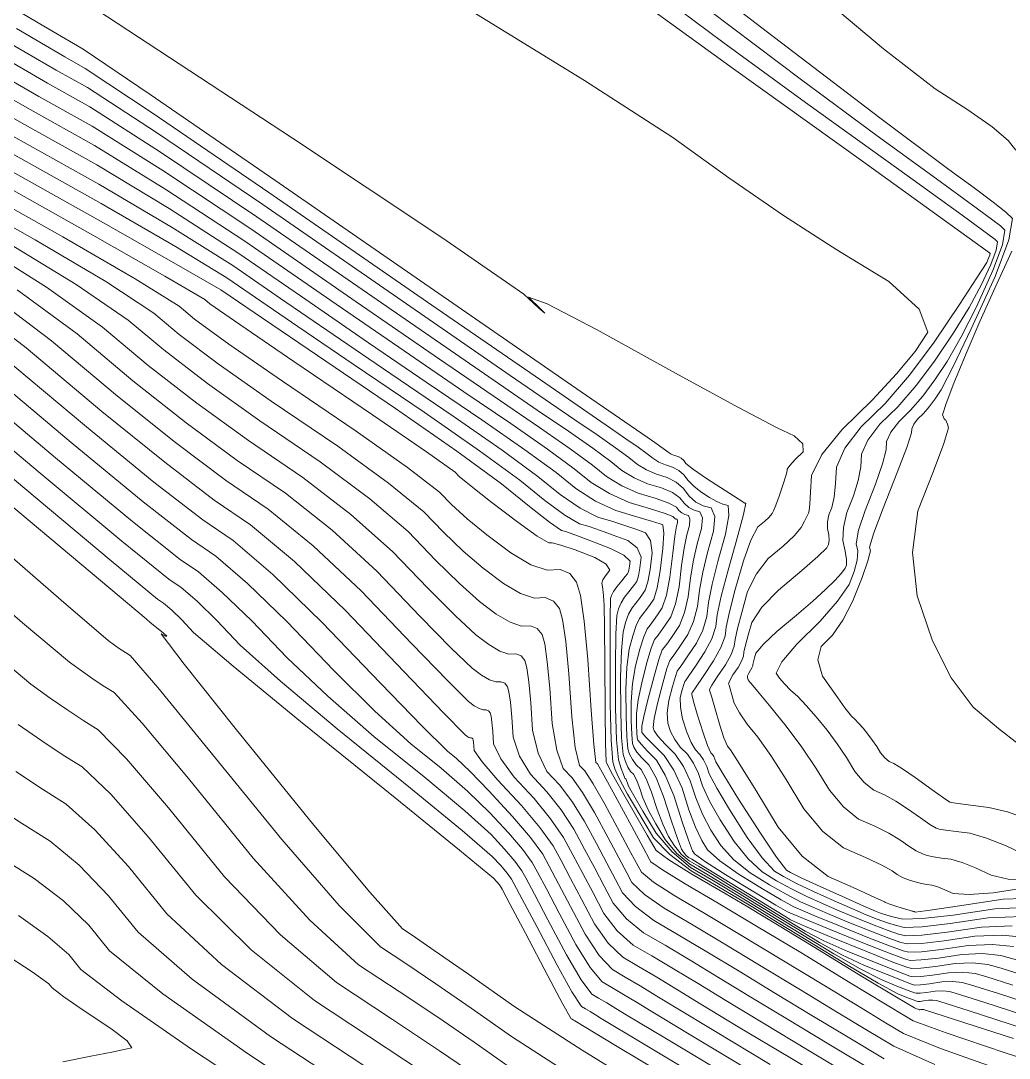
# Model space of a CAD drawing. Header units: inches. Extents: x 1337389 to 1347141, y 407035 to 414577.
# Drawn here: x 1340802.1 to 1341011.8, y 408058.7 to 408278.6 of the extents above; entities that cross this region are included whole.
import ezdxf

# ---------------------------------------------------------------- set-up
doc = ezdxf.new("R2010")
doc.units = ezdxf.units.IN
doc.header["$MEASUREMENT"] = 0
doc.layers.add('Topo', color=7, linetype='Continuous', lineweight=15, true_color=0x459900)

msp = doc.modelspace()

# ---------------------------------------------------------------- linework, layer by layer
at = {"layer": 'Topo'}
for points, elevation in [([(1341015.498, 408109.382), (1341011.4199, 408110.87), (1341007.4549, 408111.8461), (1341003.602, 408112.3081), (1341000.9431, 408112.645), (1340999.479, 408112.8539), (1340999.21, 408112.9379), (1340997.8509, 408113.847), (1340995.403, 408115.5821), (1340991.865, 408118.1431), (1340989.1709, 408119.9992), (1340987.3201, 408121.1512), (1340986.312, 408121.5982), (1340985.3709, 408122.3421), (1340984.4968, 408123.3839), (1340983.69, 408124.7241), (1340982.7999, 408126.0459), (1340981.8271, 408127.3489), (1340980.7721, 408128.635), (1340979.835, 408129.704), (1340979.0169, 408130.5571), (1340978.3161, 408131.194), (1340976.9479, 408132.9289), (1340974.912, 408135.7621), (1340972.2071, 408139.6939), (1340971.199, 408143.1001), (1340971.8889, 408145.981), (1340974.2741, 408148.336), (1340976.5151, 408151.5529), (1340978.61, 408155.6329), (1340980.5597, 408160.576), (1340981.805, 408164.1189), (1340982.345, 408166.262), (1340982.1802, 408167.0062), (1340983.0709, 408170.0201), (1340985.0171, 408175.3041), (1340988.0179, 408182.8578), (1340990.0319, 408188.1749), (1340991.0589, 408191.256), (1340991.097, 408192.1), (1340991.53, 408193.062), (1340992.3571, 408194.1422), (1340993.578, 408195.3389), (1340994.8191, 408196.776), (1340996.0799, 408198.4511), (1340997.3608, 408200.3639), (1340999.905, 408205.3212), (1341003.7102, 408213.3212), (1341008.7779, 408224.363), (1341011.6952, 408232.162), (1341012.4621, 408236.7149), (1341011.0789, 408238.0251), (1341008.3679, 408240.184), (1341004.3279, 408243.1931), (1340998.961, 408247.053), (1340984.3619, 408258.0629), (1340960.5329, 408276.2221), (1340927.4718, 408301.532)], 750), ([(1340796.396, 408283.7642), (1340806.9911, 408277.4759), (1340813.303, 408273.7639), (1340815.3311, 408272.6281), (1340829.5669, 408262.9751), (1340856.0109, 408244.8061), (1340894.6619, 408218.1211), (1340920.979, 408199.958), (1340934.9619, 408190.318), (1340936.6111, 408189.2001), (1340937.9079, 408188.2961), (1340938.8521, 408187.6049), (1340939.443, 408187.128), (1340940.0881, 408186.734), (1340940.788, 408186.425), (1340941.54, 408186.1999), (1340942.1911, 408185.85), (1340942.739, 408185.3731), (1340943.1849, 408184.771), (1340944.802, 408183.5071), (1340947.59, 408181.583), (1340951.5489, 408178.9968), (1340954.2569, 408177.2572), (1340955.714, 408176.362), (1340955.9191, 408176.311), (1340955.391, 408173.922), (1340954.132, 408169.1959), (1340952.14, 408162.1323), (1340950.7149, 408156.6131), (1340949.8571, 408152.6392), (1340949.5669, 408150.2107), (1340948.6988, 408147.593), (1340947.2551, 408144.7861), (1340945.235, 408141.7891), (1340943.8479, 408139.744), (1340943.096, 408138.649), (1340942.9781, 408138.5051), (1340942.7578, 408137.8659), (1340942.4362, 408136.7341), (1340942.0119, 408135.108), (1340942.0319, 408133.0769), (1340942.494, 408130.642), (1340943.3999, 408127.803), (1340944.3159, 408125.596), (1340945.2401, 408124.0202), (1340946.174, 408123.0769), (1340946.9681, 408121.917), (1340947.62, 408120.5412), (1340948.1321, 408118.9481), (1340949.738, 408115.907), (1340952.4381, 408111.4169), (1340956.2319, 408105.4771), (1340959.412, 408101.1209), (1340961.978, 408098.348), (1340963.929, 408097.158), (1340966.6948, 408095.708), (1340970.2741, 408093.9969), (1340974.667, 408092.027), (1340978.3859, 408090.392), (1340981.431, 408089.0939), (1340983.8009, 408088.131), (1340985.9369, 408087.3579), (1340987.8379, 408086.775), (1340989.503, 408086.381), (1340993.3062, 408086.523), (1340999.2471, 408087.1992), (1341007.3259, 408088.4099), (1341014.5221, 408088.7011)], 780), ([(1341016.6259, 408090.6691), (1341008.7329, 408090.3499), (1340999.871, 408089.0221), (1340993.355, 408088.28), (1340989.183, 408088.1249), (1340987.3559, 408088.5559), (1340985.7878, 408088.9858), (1340984.481, 408089.4141), (1340983.4319, 408089.839), (1340980.946, 408090.9249), (1340977.0209, 408092.67), (1340971.6591, 408095.076), (1340967.793, 408096.857), (1340965.4238, 408098.0131), (1340964.5519, 408098.545), (1340962.423, 408101.3218), (1340959.036, 408106.3452), (1340954.3931, 408113.613), (1340951.233, 408118.66), (1340949.556, 408121.4849), (1340949.362, 408122.0883), (1340949.1148, 408122.6091), (1340948.8141, 408123.048), (1340948.46, 408123.406), (1340947.8091, 408124.9472), (1340946.8591, 408127.6729), (1340945.611, 408131.5831), (1340944.801, 408134.2729), (1340944.429, 408135.7439), (1340944.4941, 408135.9951), (1340944.5439, 408136.1698), (1340944.5781, 408136.2679), (1340944.5959, 408136.291), (1340945.3499, 408137.4062), (1340946.8401, 408139.613), (1340949.0659, 408142.914), (1340950.6251, 408145.7483), (1340951.519, 408148.1168), (1340951.7472, 408150.019), (1340952.47, 408153.3149), (1340953.6891, 408158.003), (1340955.4031, 408164.083), (1340957.0007, 408168.518), (1340958.4798, 408171.306), (1340959.8431, 408172.4478), (1340960.851, 408173.3969), (1340961.506, 408174.1538), (1340961.8071, 408174.7181), (1340962.2899, 408175.9389), (1340962.9561, 408177.8191), (1340963.8048, 408180.3549), (1340964.376, 408182.159), (1340964.669, 408183.228), (1340964.685, 408183.5639), (1340965.2638, 408184.346), (1340966.4052, 408185.5731), (1340968.11, 408187.2449), (1340968.036, 408188.9279), (1340966.1813, 408190.622), (1340962.5469, 408192.326), (1340954.3749, 408196.6391), (1340941.665, 408203.5618), (1340924.4161, 408213.094), (1340913.8109, 408218.5739), (1340909.847, 408219.9998), (1340912.5262, 408217.374), (1340913.2511, 408216.604), (1340912.023, 408217.688), (1340908.8409, 408220.6283), (1340891.4329, 408232.633), (1340859.7981, 408253.7009), (1340813.9379, 408283.8341)], 775), ([(1340935.8459, 408285.4271), (1340951.029, 408274.1112), (1340968.542, 408261.3192), (1340988.385, 408247.0511), (1341001.793, 408237.37), (1341008.7659, 408232.2751), (1341009.3041, 408231.7659), (1341009.0062, 408229.997), (1341007.872, 408226.9679), (1341005.9038, 408222.6779), (1341003.2609, 408217.8321), (1340999.945, 408212.43), (1340995.9549, 408206.471), (1340992.0279, 408201.2561), (1340988.1641, 408196.784), (1340984.3631, 408193.0551), (1340981.789, 408189.6932), (1340980.4412, 408186.6978), (1340980.3199, 408184.0691), (1340979.7681, 408181.1309), (1340978.786, 408177.885), (1340977.373, 408174.329), (1340976.602, 408171.1871), (1340976.473, 408168.4579), (1340976.9861, 408166.1421), (1340977.2439, 408164.3859), (1340977.247, 408163.1882), (1340976.995, 408162.549), (1340976.174, 408161.4781), (1340974.784, 408159.976), (1340972.8251, 408158.043), (1340970.1271, 408155.587), (1340966.6891, 408152.609), (1340962.511, 408149.109), (1340959.6291, 408146.428), (1340958.0411, 408144.567), (1340957.747, 408143.527), (1340957.5391, 408142.7251), (1340957.4149, 408142.161), (1340957.3761, 408141.8349), (1340957.2139, 408141.4161), (1340956.929, 408140.9052), (1340956.521, 408140.3), (1340956.301, 408139.7641), (1340956.269, 408139.2979), (1340956.4239, 408138.901), (1340956.6021, 408138.569), (1340956.8011, 408138.3022), (1340957.023, 408138.1009), (1340958.3769, 408136.4981), (1340960.862, 408133.4929), (1340964.4789, 408129.0879), (1340967.8121, 408124.6199), (1340970.8621, 408120.091), (1340973.6289, 408115.4998), (1340976.6239, 408111.928), (1340979.848, 408109.3759), (1340983.3011, 408107.8439), (1340986.2221, 408106.3749), (1340988.6101, 408104.9691), (1340990.466, 408103.6251), (1340992.0488, 408102.6231), (1340993.3592, 408101.9601), (1340994.3969, 408101.6391), (1340995.7481, 408101.345), (1340997.4138, 408101.0789), (1340999.3951, 408100.8411), (1341001.8079, 408100.161), (1341004.6521, 408099.039), (1341007.9292, 408097.4729), (1341011.553, 408096.6461), (1341015.5251, 408096.5559)], 760), ([(1340970.0951, 408285.3059), (1340985.128, 408272.6701), (1340996.105, 408264.154), (1341003.0239, 408259.759), (1341008.1731, 408256.1271), (1341011.5512, 408253.2599), (1341013.1579, 408251.1561)], 745), ([(1340896.0461, 408281.6769), (1340921.694, 408265.9721), (1340940.4559, 408253.8469), (1340952.3331, 408245.3008), (1340963.9219, 408237.3649), (1340975.2241, 408230.0411), (1340986.237, 408223.3271), (1340992.6772, 408217.5038), (1340994.5438, 408212.571), (1340991.837, 408208.53), (1340987.906, 408203.7489), (1340982.7499, 408198.2289), (1340976.369, 408191.9689), (1340972.061, 408186.625), (1340969.8261, 408182.197), (1340969.6639, 408178.6841), (1340969.5051, 408176.1891), (1340969.3492, 408174.712), (1340969.1949, 408174.2519), (1340968.8609, 408173.5111), (1340968.3468, 408172.49), (1340967.6521, 408171.1871), (1340966.141, 408169.44), (1340963.8131, 408167.2488), (1340960.668, 408164.6141), (1340958.1581, 408161.3899), (1340956.2821, 408157.5778), (1340955.0421, 408153.177), (1340954.1599, 408149.785), (1340953.6361, 408147.4002), (1340953.4712, 408146.0231), (1340952.7857, 408144.2521), (1340951.5819, 408142.088), (1340949.8571, 408139.5299), (1340948.7239, 408137.7802), (1340948.1851, 408136.8381), (1340948.2371, 408136.7032), (1340948.6201, 408135.395), (1340949.3331, 408132.9132), (1340950.3759, 408129.2579), (1340951.2818, 408126.565), (1340952.0489, 408124.8349), (1340952.6789, 408124.0681), (1340954.674, 408120.9419), (1340958.0349, 408115.4579), (1340962.7609, 408107.6151), (1340967.8772, 408101.5139), (1340973.385, 408097.155), (1340979.2829, 408094.5377), (1340983.274, 408092.751), (1340985.356, 408091.7952), (1340985.5301, 408091.6688), (1340986.2479, 408091.398), (1340987.509, 408090.983), (1340989.3141, 408090.4229), (1340990.5531, 408090.0451), (1340991.2268, 408089.8501), (1340991.335, 408089.8372), (1340991.4671, 408089.8), (1340991.622, 408089.7389), (1340991.8011, 408089.6529), (1340995.01, 408090.059), (1341001.2481, 408090.957), (1341010.516, 408092.347), (1341018.856, 408092.656)], 770), ([(1340934.3622, 408282.136), (1340953.332, 408268.4533), (1340980.4139, 408248.9801), (1340998.506, 408235.9621), (1341007.6103, 408229.399), (1341007.7241, 408229.2909), (1341007.661, 408228.9152), (1341007.4189, 408228.27), (1341007.0001, 408227.3571), (1341004.9401, 408224.088), (1341001.237, 408218.4631), (1340995.892, 408210.4821), (1340990.632, 408203.4961), (1340985.4569, 408197.5059), (1340980.366, 408192.5118), (1340976.918, 408188.0093), (1340975.113, 408183.9971), (1340974.951, 408180.4761), (1340974.6361, 408177.6091), (1340974.1701, 408175.3981), (1340973.5518, 408173.8411), (1340973.2381, 408172.357), (1340973.2301, 408170.946), (1340973.5261, 408169.6061), (1340973.601, 408168.4809), (1340973.4521, 408167.5713), (1340973.0822, 408166.8761), (1340971.1919, 408165.0359), (1340967.7829, 408162.0509), (1340962.856, 408157.9221), (1340959.3149, 408154.2629), (1340957.1609, 408151.0729), (1340956.394, 408148.3518), (1340955.8489, 408146.255), (1340955.5251, 408144.7798), (1340955.424, 408143.9289), (1340955.0001, 408142.8341), (1340954.2551, 408141.496), (1340953.1891, 408139.915), (1340952.5172, 408138.7611), (1340952.2401, 408138.034), (1340952.3572, 408137.7351), (1340952.6011, 408136.953), (1340952.9731, 408135.6871), (1340953.472, 408133.939), (1340954.553, 408131.8618), (1340956.215, 408129.457), (1340958.4588, 408126.7239), (1340961.203, 408122.8299), (1340964.449, 408117.774), (1340968.1951, 408111.5569), (1340972.2509, 408106.7209), (1340976.617, 408103.2661), (1340981.2921, 408101.1911), (1340984.748, 408099.5629), (1340986.9829, 408098.382), (1340987.998, 408097.647), (1340989.1489, 408097.0101), (1340990.434, 408096.4719), (1340991.8551, 408096.0312), (1340993.1509, 408095.6949), (1340994.3209, 408095.4651), (1340995.3652, 408095.3389), (1340996.6369, 408094.9811), (1340998.1371, 408094.3889), (1340999.8651, 408093.5631), (1341003.2808, 408093.353), (1341008.3861, 408093.7571), (1341015.18, 408094.775)], 765), ([(1340979.5242, 408164.252), (1340979.6659, 408166.202), (1340979.327, 408167.7321), (1340979.8369, 408170.603), (1340981.195, 408174.8157), (1340983.4018, 408180.3711), (1340984.9001, 408184.653), (1340985.6891, 408187.663), (1340985.769, 408189.3991), (1340986.6591, 408191.378), (1340988.3601, 408193.599), (1340990.8711, 408196.0622), (1340993.4231, 408199.0161), (1340996.017, 408202.4611), (1340998.653, 408206.397), (1341001.5831, 408211.5771), (1341004.8068, 408217.9991), (1341008.3251, 408225.666), (1341010.35, 408231.0791), (1341010.8831, 408234.2409), (1341009.9231, 408235.1499), (1341005.0811, 408238.7769), (1340996.3573, 408245.122), (1340983.7509, 408254.1859), (1340967.695, 408266.0872), (1340948.1889, 408280.825)], 755), ([(1340801.2181, 408276.9682), (1340811.4649, 408270.9659), (1340815.815, 408268.531), (1340830.24, 408258.949), (1340854.7399, 408242.2231), (1340889.3149, 408218.351), (1340913.4669, 408201.6911), (1340927.1949, 408192.2412), (1340930.499, 408190.0021), (1340933.0969, 408188.1901), (1340934.989, 408186.806), (1340936.174, 408185.849), (1340937.4668, 408185.06), (1340938.868, 408184.4408), (1340940.3761, 408183.99), (1340941.6799, 408183.288), (1340942.7788, 408182.333), (1340943.672, 408181.1261), (1340944.8709, 408179.9269), (1340946.3749, 408178.7371), (1340948.1841, 408177.5561), (1340949.7491, 408176.68), (1340951.0678, 408176.109), (1340952.1432, 408175.844), (1340952.3159, 408173.7379), (1340951.5858, 408169.79), (1340949.954, 408164.001), (1340948.748, 408159.157), (1340947.968, 408155.258), (1340947.6149, 408152.3053), (1340946.774, 408149.4381), (1340945.4451, 408146.6579), (1340943.6291, 408143.9651), (1340942.346, 408142.0819), (1340941.596, 408141.0071), (1340941.378, 408140.741), (1340940.9721, 408139.563), (1340940.3781, 408137.4729), (1340939.596, 408134.4711), (1340939.262, 408131.8812), (1340939.3769, 408129.7011), (1340939.9418, 408127.9332), (1340940.823, 408126.244), (1340942.02, 408124.635), (1340943.5341, 408123.1048), (1340944.82, 408121.2251), (1340945.878, 408118.994), (1340946.708, 408116.412), (1340948.2419, 408113.1549), (1340950.4829, 408109.22), (1340953.4279, 408104.61), (1340956.4019, 408100.9199), (1340959.4041, 408098.1511), (1340962.4351, 408096.303), (1340965.5959, 408094.5592), (1340968.8891, 408092.9189), (1340972.3132, 408091.383), (1340975.827, 408089.859), (1340979.4299, 408088.348), (1340983.1219, 408086.848), (1340986.0859, 408085.73), (1340988.319, 408084.9929), (1340989.823, 408084.6381), (1340993.2579, 408084.7661), (1340998.6229, 408085.376), (1341005.918, 408086.47), (1341012.417, 408086.733)], 785), ([(1341015.4041, 408084.2569), (1341010.313, 408084.7651), (1341004.5109, 408084.5302), (1340997.9991, 408083.5539), (1340993.21, 408083.0089), (1340990.1442, 408082.895), (1340988.801, 408083.2119), (1340986.2342, 408084.102), (1340982.4431, 408085.565), (1340977.429, 408087.6021), (1340973.267, 408089.3259), (1340969.9589, 408090.7391), (1340967.5038, 408091.8401), (1340964.4981, 408093.41), (1340960.94, 408095.4479), (1340956.83, 408097.954), (1340953.3919, 408100.7189), (1340950.6239, 408103.7422), (1340948.5271, 408107.024), (1340946.747, 408110.402), (1340945.284, 408113.8761), (1340944.1359, 408117.4471), (1340942.673, 408120.5329), (1340940.895, 408123.1342), (1340938.7999, 408125.2499), (1340937.3298, 408126.893), (1340936.4831, 408128.0631), (1340936.2612, 408128.761), (1340936.4932, 408130.6851), (1340937.1788, 408133.8348), (1340938.3199, 408138.212), (1340939.1859, 408141.2589), (1340939.778, 408142.9769), (1340940.0961, 408143.365), (1340940.844, 408144.42), (1340942.024, 408146.141), (1340943.6349, 408148.53), (1340944.8479, 408151.2831), (1340945.6619, 408154.3992), (1340946.079, 408157.8778), (1340946.781, 408161.702), (1340947.7681, 408165.8709), (1340949.0398, 408170.384), (1340949.312, 408173.5351), (1340948.5829, 408175.3241), (1340946.8541, 408175.75), (1340945.2951, 408176.5821), (1340943.9082, 408177.8191), (1340942.6931, 408179.462), (1340941.1268, 408180.7819), (1340939.2131, 408181.7802), (1340936.948, 408182.4559), (1340934.8448, 408183.3861), (1340932.905, 408184.5689), (1340931.1261, 408186.0059), (1340928.2869, 408188.0841), (1340924.3881, 408190.8042), (1340919.4281, 408194.1641), (1340905.955, 408203.424), (1340883.9679, 408218.5818), (1340853.4689, 408239.6399), (1340830.9121, 408254.9239), (1340816.298, 408264.4331), (1340809.627, 408268.1691), (1340798.698, 408274.5211)], 790), ([(1341012.6871, 408082.3499), (1341008.2079, 408082.7959), (1341003.104, 408082.5902), (1340997.375, 408081.731), (1340993.161, 408081.2509), (1340990.4641, 408081.1512), (1340989.282, 408081.4299), (1340986.3831, 408082.4739), (1340981.764, 408084.282), (1340975.4281, 408086.856), (1340970.7079, 408088.7931), (1340967.6051, 408090.095), (1340966.12, 408090.7619), (1340963.3999, 408092.261), (1340959.445, 408094.5928), (1340954.2559, 408097.7571), (1340950.381, 408100.518), (1340947.82, 408102.8751), (1340946.5721, 408104.8281), (1340945.252, 408107.6499), (1340943.8599, 408111.34), (1340942.3941, 408115.9001), (1340940.643, 408119.7219), (1340938.6061, 408122.8069), (1340936.2828, 408125.1538), (1340934.7212, 408126.7591), (1340933.9221, 408127.6221), (1340933.8839, 408127.7421), (1340933.858, 408128.0208), (1340933.843, 408128.458), (1340933.8399, 408129.0541), (1340934.274, 408131.1244), (1340935.1449, 408134.6679), (1340936.4531, 408139.686), (1340937.464, 408143.2008), (1340938.179, 408145.2132), (1340938.5962, 408145.7231), (1340939.3421, 408146.758), (1340940.4191, 408148.3181), (1340941.825, 408150.402), (1340942.922, 408153.1271), (1340943.71, 408156.4919), (1340944.1889, 408160.498), (1340944.8131, 408164.2469), (1340945.5821, 408167.7401), (1340946.495, 408170.978), (1340946.69, 408173.239), (1340946.167, 408174.5221), (1340944.9259, 408174.8277), (1340943.8079, 408175.4239), (1340942.813, 408176.312), (1340941.9409, 408177.49), (1340940.353, 408178.5761), (1340938.0491, 408179.57), (1340935.028, 408180.472), (1340932.224, 408181.712), (1340929.6351, 408183.29), (1340927.2629, 408185.207), (1340923.4769, 408187.9778), (1340918.2761, 408191.6049), (1340911.661, 408196.0869), (1340898.443, 408205.157), (1340878.6219, 408218.813), (1340852.1979, 408237.0569), (1340831.584, 408250.8981), (1340816.781, 408260.336), (1340807.788, 408265.372), (1340796.1777, 408272.074)], 795), ([(1340793.6581, 408269.628), (1340805.9499, 408262.574), (1340817.2639, 408256.239), (1340832.2559, 408246.8719), (1340850.9272, 408234.4732), (1340873.2749, 408219.044), (1340890.9299, 408206.8889), (1340903.893, 408198.0101), (1340912.164, 408192.4068), (1340918.666, 408187.8719), (1340923.4, 408184.4069), (1340926.3659, 408182.011), (1340929.602, 408180.038), (1340933.108, 408178.4879), (1340936.8849, 408177.3601), (1340939.5782, 408176.3701), (1340941.1889, 408175.5192), (1340941.7182, 408174.805), (1340942.3209, 408174.2669), (1340942.998, 408173.905), (1340943.75, 408173.72), (1340944.067, 408172.9419), (1340943.9491, 408171.5723), (1340943.3961, 408169.6099), (1340942.846, 408166.7922), (1340942.2998, 408163.117), (1340941.758, 408158.5859), (1340940.996, 408154.972), (1340940.014, 408152.2751), (1340938.813, 408150.4941), (1340937.8399, 408149.0961), (1340937.0959, 408148.081), (1340936.5791, 408147.4491), (1340935.8621, 408145.5992), (1340934.9439, 408142.5299), (1340933.8271, 408138.2429), (1340933.0849, 408134.6169), (1340932.7199, 408131.651), (1340932.732, 408129.347), (1340932.788, 408127.6561), (1340932.889, 408126.5791), (1340933.035, 408126.1139), (1340933.7639, 408125.166), (1340935.0772, 408123.7338), (1340936.9731, 408121.818), (1340938.8318, 408118.691), (1340940.6521, 408114.3531), (1340942.435, 408108.804), (1340943.7569, 408104.897), (1340944.6169, 408102.631), (1340945.016, 408102.007), (1340947.3708, 408100.317), (1340951.6823, 408097.5609), (1340957.9499, 408093.738), (1340962.301, 408091.112), (1340964.735, 408089.6833), (1340965.2511, 408089.4519), (1340968.1478, 408088.26), (1340973.426, 408086.11), (1340981.085, 408083), (1340986.5311, 408080.846), (1340989.7641, 408079.649), (1340990.7841, 408079.4081), (1340993.1131, 408079.4941), (1340996.7512, 408079.9079), (1341001.697, 408080.6499), (1341006.1041, 408080.828), (1341009.9709, 408080.4431), (1341013.297, 408079.4941)], 800), ([(1340791.1382, 408267.1809), (1340804.1118, 408259.7768), (1340817.748, 408252.1409), (1340832.929, 408242.8461), (1340849.655, 408231.89), (1340867.9281, 408219.2739), (1340883.418, 408208.622), (1340896.126, 408199.933), (1340906.0521, 408193.208), (1340913.856, 408187.7659), (1340919.5367, 408183.6069), (1340923.0971, 408180.7321), (1340926.9809, 408178.3641), (1340931.189, 408176.503), (1340935.7209, 408175.1499), (1340938.8039, 408174.1649), (1340940.4381, 408173.547), (1340940.622, 408173.2971), (1340940.8331, 408173.1089), (1340941.07, 408172.9829), (1340941.3341, 408172.918), (1340941.4441, 408172.646), (1340941.4029, 408172.166), (1340941.2101, 408171.48), (1340940.8791, 408169.3369), (1340940.4108, 408165.7372), (1340939.8059, 408160.6802), (1340939.0699, 408156.817), (1340938.204, 408154.1468), (1340937.2081, 408152.6701), (1340936.338, 408151.4339), (1340935.595, 408150.4391), (1340934.9791, 408149.6859), (1340934.259, 408147.9981), (1340933.4349, 408145.3751), (1340932.5079, 408141.818), (1340931.8961, 408138.1093), (1340931.5998, 408134.2492), (1340931.6201, 408130.2361), (1340931.7177, 408127.2921), (1340931.8941, 408125.4151), (1340932.1479, 408124.6061), (1340932.8069, 408123.5722), (1340933.8711, 408122.313), (1340935.3411, 408120.828), (1340936.8781, 408118.102), (1340938.4839, 408114.1338), (1340940.158, 408108.9241), (1340941.415, 408105.218), (1340942.2552, 408103.0151), (1340942.6781, 408102.3159), (1340943.1839, 408101.719), (1340943.7737, 408101.2231), (1340944.447, 408100.8281), (1340946.9519, 408099.3031), (1340951.2891, 408096.6481), (1340957.4558, 408092.8631), (1340961.868, 408090.1567), (1340964.524, 408088.5312), (1340965.4238, 408087.9831), (1340968.5859, 408086.5781), (1340974.0109, 408084.3138), (1340981.6991, 408081.1922), (1340987.1109, 408079.043), (1340990.2459, 408077.8669), (1340991.1039, 408077.6639), (1340993.0639, 408077.7371), (1340996.126, 408078.086), (1341000.2901, 408078.7099), (1341004, 408078.86), (1341007.2541, 408078.5362), (1341010.0539, 408077.7371), (1341015.665, 408075.9872)], 805), ([(1341012.5691, 408074.1679), (1341006.8109, 408075.9799), (1341004.5382, 408076.6281), (1341001.8949, 408076.8921), (1340998.883, 408076.7699), (1340995.5021, 408076.2631), (1340993.016, 408075.9799), (1340991.424, 408075.9211), (1340990.7269, 408076.0849), (1340988.1819, 408077.0401), (1340983.7881, 408078.7848), (1340977.5449, 408081.3201), (1340972.4421, 408083.5831), (1340968.477, 408085.5741), (1340965.652, 408087.2941), (1340962.0989, 408089.465), (1340957.8181, 408092.087), (1340952.81, 408095.1599), (1340948.823, 408097.5889), (1340945.8581, 408099.372), (1340943.9149, 408100.5112), (1340942.2131, 408101.9429), (1340940.7518, 408103.6661), (1340939.532, 408105.6832), (1340938.323, 408108.2589), (1340937.1252, 408111.3949), (1340935.938, 408115.0913), (1340934.7991, 408117.905), (1340933.7081, 408119.8392), (1340932.6661, 408120.8921), (1340931.85, 408121.978), (1340931.2611, 408123.0982), (1340930.899, 408124.251), (1340930.648, 408126.927), (1340930.508, 408131.1248), (1340930.4799, 408136.846), (1340930.707, 408141.6019), (1340931.189, 408145.393), (1340931.926, 408148.2199), (1340932.6558, 408150.3962), (1340933.3791, 408151.922), (1340934.0951, 408152.797), (1340934.8369, 408153.772), (1340935.603, 408154.8462), (1340936.394, 408156.0191), (1340937.1121, 408158.3908), (1340937.756, 408161.9611), (1340938.327, 408166.73), (1340938.5139, 408169.9831), (1340938.3183, 408171.7201), (1340937.739, 408171.942), (1340935.8878, 408172.526), (1340932.766, 408173.475), (1340928.374, 408174.786), (1340924.0609, 408176.779), (1340919.828, 408179.4531), (1340915.6749, 408182.8079), (1340909.045, 408187.6599), (1340899.9401, 408194.0101), (1340888.359, 408201.8568), (1340875.906, 408210.3551), (1340862.5809, 408219.5051), (1340848.384, 408229.307), (1340833.6009, 408238.82), (1340818.231, 408248.0438), (1340802.2741, 408256.9802), (1340788.6191, 408264.7341)], 810), ([(1341019.5368, 408069.099), (1341009.473, 408072.3491), (1341003.5678, 408074.2231), (1341001.8209, 408074.7209), (1340999.7911, 408074.9229), (1340997.4761, 408074.8299), (1340994.8779, 408074.44), (1340992.968, 408074.2231), (1340991.744, 408074.177), (1340991.209, 408074.304), (1340989.2531, 408075.0382), (1340985.876, 408076.378), (1340981.0801, 408078.3259), (1340976.298, 408080.5889), (1340971.5309, 408083.1662), (1340966.7797, 408086.0571), (1340962.3291, 408088.7718), (1340958.1801, 408091.31), (1340954.3309, 408093.6721), (1340950.6938, 408095.8739), (1340947.2691, 408097.9171), (1340944.0561, 408099.8), (1340941.2421, 408102.1658), (1340938.826, 408105.017), (1340936.8099, 408108.3511), (1340935.2319, 408111.301), (1340934.092, 408113.8658), (1340933.3912, 408116.0471), (1340932.7191, 408117.708), (1340932.0751, 408118.8499), (1340931.4601, 408119.4709), (1340930.8932, 408120.3849), (1340930.3739, 408121.5899), (1340929.9039, 408123.088), (1340929.5778, 408126.5631), (1340929.396, 408132.0138), (1340929.3598, 408139.4431), (1340929.5182, 408145.0951), (1340929.8701, 408148.9691), (1340930.4171, 408151.065), (1340931.0531, 408152.7941), (1340931.779, 408154.1579), (1340932.5949, 408155.1551), (1340933.335, 408156.1099), (1340933.9971, 408157.0221), (1340934.5841, 408157.8909), (1340935.116, 408159.6489), (1340935.5929, 408162.2938), (1340936.0158, 408165.828), (1340935.6859, 408168.417), (1340934.6051, 408170.062), (1340932.7701, 408170.7628), (1340930.4773, 408171.5502), (1340927.7261, 408172.4221), (1340924.5151, 408173.381), (1340920.793, 408175.2979), (1340916.558, 408178.1742), (1340911.8121, 408182.0079), (1340904.235, 408187.5539), (1340893.8283, 408194.811), (1340880.592, 408203.78), (1340868.3939, 408212.088), (1340857.2339, 408219.7359), (1340847.1129, 408226.724), (1340834.273, 408234.7939), (1340818.714, 408243.9469), (1340800.436, 408254.182)], 815), ([(1340798.5979, 408251.385), (1340819.1969, 408239.8491), (1340834.9461, 408230.768), (1340845.8419, 408224.1399), (1340851.8869, 408219.9671), (1340860.8809, 408213.821), (1340872.8241, 408205.7031), (1340887.7159, 408195.613), (1340899.425, 408187.448), (1340907.949, 408181.208), (1340913.2889, 408176.894), (1340917.5251, 408173.817), (1340920.657, 408171.9751), (1340922.685, 408171.3699), (1340925.066, 408170.5729), (1340927.8021, 408169.5839), (1340930.8911, 408168.4041), (1340932.859, 408166.851), (1340933.7049, 408164.926), (1340933.43, 408162.6269), (1340933.119, 408160.9061), (1340932.7731, 408159.7632), (1340932.392, 408159.1981), (1340931.8332, 408158.4481), (1340931.0952, 408157.5131), (1340930.1789, 408156.3938), (1340929.45, 408155.1928), (1340928.908, 408153.909), (1340928.552, 408152.5439), (1340928.329, 408148.588), (1340928.2399, 408142.041), (1340928.2849, 408132.903), (1340928.5069, 408126.1979), (1340928.908, 408121.924), (1340929.4879, 408120.0821), (1340929.9359, 408118.7911), (1340930.2551, 408118.05), (1340930.4431, 408117.8601), (1340930.6391, 408117.5121), (1340930.8452, 408117.0038), (1340931.0592, 408116.337), (1340932.14, 408114.3421), (1340934.0869, 408111.0189), (1340936.9011, 408106.3671), (1340940.2711, 408102.3899), (1340944.1971, 408099.0881), (1340948.68, 408096.461), (1340952.5661, 408094.16), (1340955.8521, 408092.1837), (1340958.5411, 408090.534), (1340962.5601, 408088.079), (1340967.9081, 408084.8201), (1340974.585, 408080.7569), (1340980.1542, 408077.5941), (1340984.6139, 408075.3331), (1340987.9649, 408073.9721), (1340990.324, 408073.0349), (1340991.69, 408072.5219), (1340992.065, 408072.434), (1340992.9191, 408072.466), (1340994.254, 408072.6178), (1340996.0692, 408072.8899), (1340997.686, 408072.955), (1340999.105, 408072.814), (1341000.3251, 408072.466), (1341006.3779, 408070.5299), (1341017.2621, 408067.0051)], 820), ([(1340796.759, 408248.587), (1340819.6811, 408235.7522), (1340835.618, 408226.7419), (1340844.5709, 408221.5569), (1340846.5411, 408220.198), (1340853.3691, 408215.5539), (1340865.0571, 408207.6259), (1340881.605, 408196.4141), (1340894.614, 408187.342), (1340904.0861, 408180.4091), (1340910.0201, 408175.6151), (1340914.2579, 408172.3361), (1340916.799, 408170.5691), (1340917.644, 408170.317), (1340919.6559, 408169.596), (1340922.8329, 408168.4049), (1340927.1769, 408166.746), (1340930.0311, 408165.286), (1340931.3941, 408164.0239), (1340931.2671, 408162.96), (1340931.1229, 408162.1642), (1340930.9627, 408161.635), (1340930.787, 408161.374), (1340930.3309, 408160.786), (1340929.5949, 408159.8712), (1340928.579, 408158.63), (1340927.8469, 408157.591), (1340927.3979, 408156.7541), (1340927.2331, 408156.1189), (1340927.1401, 408152.08), (1340927.1199, 408144.6382), (1340927.1731, 408133.7929), (1340927.3642, 408126.0682), (1340927.692, 408121.4639), (1340928.158, 408119.981), (1340928.8362, 408118.3561), (1340929.7229, 408116.5879), (1340930.8219, 408114.677), (1340932.295, 408112.1792), (1340934.143, 408109.093), (1340936.3641, 408105.4209), (1340939.763, 408101.848), (1340944.339, 408098.377), (1340950.0911, 408095.005), (1340954.4372, 408092.4451), (1340957.3739, 408090.696), (1340958.903, 408089.7571), (1340962.7899, 408087.386), (1340969.0361, 408083.5831), (1340977.6389, 408078.3479), (1340984.009, 408074.6001), (1340988.1479, 408072.3391), (1340990.053, 408071.5649), (1340991.3951, 408071.032), (1340992.172, 408070.7409), (1340992.3849, 408070.691), (1340992.8709, 408070.7089), (1340993.63, 408070.7949), (1340994.6619, 408070.9498), (1340995.582, 408070.9869), (1340996.388, 408070.907), (1340997.0821, 408070.7089), (1341003.282, 408068.7111), (1341014.9869, 408064.912)], 825), ([(1340793.7359, 408246.4159), (1340816.893, 408233.4491), (1340832.701, 408224.4929), (1340841.1579, 408219.5512), (1340842.2651, 408218.6211), (1340848.5649, 408214.2331), (1340860.057, 408206.3851), (1340876.7419, 408195.0801), (1340888.1511, 408187.2449), (1340894.282, 408182.8799), (1340895.137, 408181.9861), (1340897.6389, 408179.9231), (1340901.7889, 408176.6891), (1340907.586, 408172.285), (1340911.6889, 408169.361), (1340914.0977, 408167.9169), (1340914.8139, 408167.9531), (1340916.6789, 408167.4531), (1340919.6951, 408166.4169), (1340923.8599, 408164.845), (1340926.3271, 408163.4111), (1340927.095, 408162.115), (1340926.165, 408160.9581), (1340925.5821, 408160.055), (1340925.3481, 408159.406), (1340925.462, 408159.012), (1340925.5821, 408158.096), (1340925.7081, 408156.6592), (1340925.8408, 408154.701), (1340925.9462, 408149.9931), (1340926.023, 408142.5372), (1340926.0732, 408132.332), (1340926.1658, 408125.3389), (1340926.302, 408121.5567), (1340926.481, 408120.986), (1340927.6219, 408118.831), (1340929.7229, 408115.0921), (1340932.7838, 408109.7681), (1340935.0039, 408105.9231), (1340936.3829, 408103.5559), (1340936.9201, 408102.668), (1340939.6188, 408100.7049), (1340944.48, 408097.665), (1340951.5031, 408093.55), (1340956.308, 408090.7299), (1340958.8951, 408089.2069), (1340959.265, 408088.9808), (1340963.0211, 408086.6941), (1340970.1628, 408082.3459), (1340980.692, 408075.939), (1340987.865, 408071.6059), (1340991.6821, 408069.3449), (1340992.1423, 408069.1581), (1340992.466, 408069.03), (1340992.654, 408068.9591), (1340992.7051, 408068.9469), (1340992.822, 408068.9509), (1340993.0061, 408068.972), (1340993.255, 408069.0101), (1340993.4771, 408069.0191), (1340993.6719, 408068.9991), (1340993.8399, 408068.9509), (1341000.1861, 408066.8908), (1341012.7119, 408062.819)], 830), ([(1340789.6059, 408244.829), (1340811.0489, 408232.8209), (1340826.4279, 408223.9059), (1340835.7419, 408218.0839), (1340838.992, 408215.355), (1340846.293, 408210.056), (1340857.6451, 408202.1879), (1340873.049, 408191.7501), (1340884.154, 408183.918), (1340890.9598, 408178.692), (1340893.466, 408176.072), (1340896.8141, 408173.0501), (1340901.005, 408169.6269), (1340906.0383, 408165.8037), (1340910.2987, 408163.3), (1340913.7879, 408162.117), (1340916.5031, 408162.254), (1340918.585, 408161.4062), (1340920.0319, 408159.5729), (1340920.8451, 408156.7551), (1340921.6299, 408151.2942), (1340922.3859, 408143.189), (1340923.114, 408132.441), (1340923.6969, 408125.1712), (1340924.1348, 408121.379), (1340924.4281, 408121.0631), (1340925.7868, 408118.6971), (1340928.212, 408114.2801), (1340931.702, 408107.8121), (1340934.1209, 408103.3262), (1340935.4681, 408100.8202), (1340935.744, 408100.296), (1340938.2631, 408098.578), (1340943.027, 408095.666), (1340950.0349, 408091.559), (1340958.2111, 408086.6889), (1340967.5542, 408081.0551), (1340978.0659, 408074.658), (1340985.5459, 408070.1111), (1340989.9939, 408067.4122), (1340991.4109, 408066.564), (1340998.387, 408064.036), (1341010.923, 408059.8289), (1341029.0189, 408053.9419)], 835), ([(1341009.3609, 408056.4189), (1340997.1929, 408060.696), (1340989.362, 408063.8811), (1340985.8681, 408065.975), (1340980.3431, 408069.316), (1340972.7859, 408073.903), (1340963.199, 408079.738), (1340954.677, 408084.8759), (1340947.2199, 408089.318), (1340940.8279, 408093.064), (1340936.341, 408095.992), (1340933.757, 408098.1019), (1340933.0769, 408099.3961), (1340931.5599, 408102.2289), (1340929.2051, 408106.603), (1340926.0139, 408112.517), (1340923.528, 408116.846), (1340921.7459, 408119.589), (1340920.67, 408120.7469), (1340919.7471, 408124.558), (1340918.9761, 408131.022), (1340918.359, 408140.139), (1340917.7169, 408147.0141), (1340917.052, 408151.6461), (1340916.362, 408154.0369), (1340915.1339, 408155.5922), (1340913.368, 408156.3109), (1340911.0651, 408156.195), (1340908.106, 408157.199), (1340904.491, 408159.3219), (1340900.221, 408162.566), (1340895.9889, 408166.1769), (1340891.7939, 408170.157), (1340887.637, 408174.5041), (1340880.158, 408180.592), (1340869.356, 408188.421), (1340855.233, 408197.9903), (1340844.021, 408205.88), (1340835.7179, 408212.089), (1340830.327, 408216.6171), (1340820.1558, 408223.319), (1340805.205, 408232.1939), (1340785.4761, 408243.2429)], 840), ([(1340793.5171, 408230.94), (1340807.6108, 408222.1449), (1340819.495, 408213.684), (1340829.1719, 408205.5568), (1340839.476, 408197.5269), (1340850.409, 408189.5951), (1340861.9699, 408181.7608), (1340872.1641, 408173.9392), (1340880.9921, 408166.1271), (1340888.4521, 408158.327), (1340894.3391, 408152.4321), (1340898.6538, 408148.443), (1340901.397, 408146.36), (1340903.7176, 408144.996), (1340905.619, 408144.3513), (1340907.0989, 408144.4256), (1340908.233, 408143.9639), (1340909.0209, 408142.9649), (1340909.4641, 408141.4288), (1340909.8921, 408138.4539), (1340910.304, 408134.038), (1340910.7011, 408128.1819), (1340911.8458, 408123.3299), (1340913.7401, 408119.483), (1340916.382, 408116.6399), (1340919.008, 408113.1429), (1340921.6179, 408108.9909), (1340924.2119, 408104.1849), (1340926.4371, 408100.036), (1340928.294, 408096.5459), (1340929.783, 408093.714), (1340932.4952, 408090.8189), (1340936.4311, 408087.8591), (1340941.59, 408084.836), (1340947.6091, 408081.2509), (1340954.4881, 408077.1031), (1340962.2258, 408072.3939), (1340969.9351, 408067.7259), (1340977.6151, 408063.1), (1340985.2648, 408058.5161)], 850), ([(1340799.361, 408231.567), (1340813.8829, 408222.7319), (1340824.9112, 408215.151), (1340832.445, 408208.823), (1340841.7479, 408201.7031), (1340852.8211, 408193.7929), (1340865.663, 408185.0909), (1340876.1609, 408177.2651), (1340884.314, 408170.316), (1340890.1231, 408164.2421), (1340895.1639, 408159.3051), (1340899.4381, 408155.5051), (1340902.944, 408152.8411), (1340905.9121, 408151.097), (1340908.342, 408150.273), (1340910.2341, 408150.3679), (1340911.6841, 408149.7779), (1340912.692, 408148.5009), (1340913.258, 408146.5378), (1340913.8051, 408142.734), (1340914.3309, 408137.088), (1340914.839, 408129.602), (1340915.796, 408123.944), (1340917.205, 408120.1151), (1340919.0641, 408118.1139), (1340921.2681, 408114.994), (1340923.816, 408110.7539), (1340926.7089, 408105.3939), (1340928.999, 408101.1329), (1340930.686, 408097.9711), (1340931.7701, 408095.908), (1340934.418, 408093.405), (1340938.6299, 408090.4611), (1340944.405, 408087.077), (1340951.143, 408083.0629), (1340958.8429, 408078.4209), (1340967.5061, 408073.149), (1340975.1391, 408068.5212), (1340981.7411, 408064.538), (1340987.3128, 408061.199), (1340995.9988, 408057.3559)], 845), ([(1341012.3141, 408229.7791), (1341008.7789, 408222.077), (1341005.557, 408214.845), (1341002.6471, 408208.0848), (1341000.0498, 408201.7949), (1340998.381, 408197.4471), (1340997.6409, 408195.0392), (1340997.8291, 408194.5709), (1340998.008, 408194.2299), (1340998.1781, 408194.0132), (1340998.3381, 408193.923), (1340998.5111, 408193.6119), (1340998.6969, 408193.081), (1340998.8959, 408192.3298), (1340997.912, 408189.016), (1340995.743, 408183.141), (1340992.391, 408174.7041), (1340991.237, 408165.8988), (1340992.2828, 408156.7269), (1340995.528, 408147.1881), (1340999.476, 408139.3189), (1341004.129, 408133.1198), (1341009.486, 408128.5911), (1341013.684, 408125.3312)], 745), ([(1340788.7931, 408220.3839), (1340803.2479, 408209.284), (1340819.351, 408195.758), (1340832.66, 408184.9981), (1340843.1734, 408177.0029), (1340850.891, 408171.7731), (1340860.1751, 408163.9589), (1340871.0238, 408153.5631), (1340883.438, 408140.582), (1340891.8641, 408131.8151), (1340896.3032, 408127.2591), (1340896.755, 408126.9159), (1340897.1369, 408126.691), (1340897.45, 408126.585), (1340897.6939, 408126.5981), (1340897.881, 408126.5209), (1340898.0108, 408126.357), (1340898.084, 408126.104), (1340898.154, 408125.614), (1340898.222, 408124.8871), (1340898.2871, 408123.9231), (1340899.9949, 408121.49), (1340903.3439, 408117.5881), (1340908.3359, 408112.217), (1340912.2291, 408107.588), (1340915.0249, 408103.7009), (1340916.7219, 408100.5569), (1340918.754, 408096.7468), (1340921.121, 408092.2721), (1340923.8231, 408087.1321), (1340926.7279, 408083.0591), (1340929.835, 408080.0529), (1340933.1451, 408078.1128), (1340937.0071, 408075.813), (1340941.4211, 408073.1512), (1340946.386, 408070.1299), (1340954.3239, 408065.342), (1340965.2349, 408058.7879), (1340979.1191, 408050.469)], 865), ([(1340795.066, 408220.971), (1340808.6641, 408210.7501), (1340822.6251, 408199.0242), (1340834.9319, 408189.174), (1340845.5848, 408181.2001), (1340854.584, 408175.1019), (1340864.171, 408167.286), (1340874.346, 408157.7509), (1340885.109, 408146.4969), (1340892.6889, 408138.6871), (1340897.0869, 408134.32), (1340898.3019, 408133.3969), (1340899.3311, 408132.793), (1340900.1731, 408132.507), (1340900.829, 408132.54), (1340901.331, 408132.3349), (1340901.6809, 408131.8929), (1340901.8769, 408131.213), (1340902.067, 408129.8941), (1340902.249, 408127.937), (1340902.4252, 408125.3421), (1340903.945, 408122.103), (1340906.8091, 408118.2189), (1340911.018, 408113.691), (1340914.4891, 408109.4399), (1340917.2219, 408105.464), (1340919.218, 408101.7661), (1340921.315, 408097.8432), (1340923.5121, 408093.6968), (1340925.8099, 408089.3259), (1340928.6501, 408085.646), (1340932.0341, 408082.6551), (1340935.96, 408080.3539), (1340940.5409, 408077.625), (1340945.7758, 408074.4689), (1340951.6659, 408070.8849), (1340959.5281, 408066.137), (1340969.3619, 408060.2259), (1340981.1671, 408053.1511)], 860), ([(1340801.3381, 408221.5578), (1340814.0799, 408212.2169), (1340825.898, 408202.2902), (1340837.204, 408193.351), (1340847.9969, 408185.3981), (1340858.2771, 408178.4319), (1340868.1679, 408170.6121), (1340877.6691, 408161.9391), (1340886.78, 408152.4121), (1340893.5139, 408145.5599), (1340897.8711, 408141.3821), (1340899.8489, 408139.879), (1340901.525, 408138.894), (1340902.8959, 408138.4288), (1340903.9639, 408138.4832), (1340904.7821, 408138.1499), (1340905.351, 408137.429), (1340905.6708, 408136.3209), (1340905.9788, 408134.174), (1340906.277, 408130.988), (1340906.563, 408126.7619), (1340907.895, 408122.7171), (1340910.2751, 408118.851), (1340913.7001, 408115.1661), (1340916.7491, 408111.2911), (1340919.42, 408107.228), (1340921.715, 408102.9752), (1340923.8761, 408098.9401), (1340925.9031, 408095.1219), (1340927.796, 408091.5199), (1340930.573, 408088.2321), (1340934.232, 408085.2571), (1340938.7748, 408082.595), (1340944.0749, 408079.4379), (1340950.132, 408075.7859), (1340956.9459, 408071.6389), (1340964.7309, 408066.9319), (1340973.4879, 408061.6631), (1340983.2159, 408055.834)], 855), ([(1340797.833, 408207.8173), (1340816.078, 408192.492), (1340830.387, 408180.8209), (1340840.7611, 408172.805), (1340847.198, 408168.443), (1340855.6181, 408161.219), (1340866.0191, 408151.133), (1340878.4031, 408138.1841), (1340887.2798, 408129.05), (1340892.6509, 408123.731), (1340894.515, 408122.226), (1340897.4302, 408119.4239), (1340901.3949, 408115.3241), (1340906.412, 408109.9271), (1340910.2221, 408105.465), (1340912.8269, 408101.9381), (1340914.2249, 408099.347), (1340916.1919, 408095.6512), (1340918.73, 408090.848), (1340921.836, 408084.9379), (1340924.8051, 408080.473), (1340927.637, 408077.4509), (1340930.3309, 408075.8717), (1340933.4733, 408074), (1340937.0649, 408071.8341), (1340941.1059, 408069.3749), (1340949.1199, 408064.5469), (1340961.1079, 408057.3511)], 870), ([(1340787.0011, 408204.8831), (1340809.5308, 408185.9602), (1340825.843, 408172.4688), (1340835.9371, 408164.41), (1340839.8121, 408161.7839), (1340844.8808, 408157.435), (1340851.143, 408151.363), (1340858.5977, 408143.5681), (1340867.2311, 408135.4137), (1340877.0409, 408126.9029), (1340888.0279, 408118.0341), (1340896.31, 408111.0911), (1340901.887, 408106.074), (1340904.7588, 408102.9851), (1340906.9399, 408100.431), (1340908.431, 408098.4119), (1340909.2311, 408096.929), (1340911.07, 408093.4581), (1340913.947, 408087.9981), (1340917.8629, 408080.5501), (1340920.96, 408075.3001), (1340923.239, 408072.2461), (1340924.7009, 408071.39), (1340926.4059, 408070.374), (1340928.3541, 408069.2), (1340930.5459, 408067.8659), (1340938.7131, 408062.958), (1340952.8551, 408054.4768)], 880), ([(1340792.417, 408206.3499), (1340812.8051, 408189.2257), (1340828.1149, 408176.645), (1340838.349, 408168.6078), (1340843.5049, 408165.114), (1340850.249, 408159.3271), (1340858.5812, 408151.2481), (1340868.5009, 408140.8759), (1340877.2559, 408132.2321), (1340884.8461, 408125.317), (1340891.2719, 408120.13), (1340896.8698, 408115.2569), (1340901.6409, 408110.6989), (1340905.585, 408106.456), (1340908.5811, 408102.9481), (1340910.6291, 408100.175), (1340911.7279, 408098.1381), (1340913.6309, 408094.554), (1340916.3379, 408089.423), (1340919.849, 408082.7437), (1340922.8831, 408077.886), (1340925.4379, 408074.8479), (1340927.5159, 408073.6311), (1340929.9389, 408072.187), (1340932.7098, 408070.5168), (1340935.8259, 408068.6201), (1340943.9171, 408063.7531), (1340956.9821, 408055.914)], 875), ([(1340781.5859, 408203.4169), (1340806.2579, 408182.694), (1340823.5709, 408168.2919), (1340833.524, 408160.2128), (1340836.119, 408158.455), (1340839.512, 408155.5429), (1340843.7041, 408151.4781), (1340848.6961, 408146.2591), (1340857.206, 408138.596), (1340869.2359, 408128.4892), (1340884.7848, 408115.9369), (1340895.751, 408106.924), (1340902.133, 408101.4498), (1340903.933, 408099.514), (1340905.299, 408097.914), (1340906.2331, 408096.6491), (1340906.7351, 408095.72), (1340908.509, 408092.3611), (1340911.5562, 408086.573), (1340915.876, 408078.3562), (1340919.0369, 408072.7131), (1340921.0409, 408069.6439), (1340921.8861, 408069.1489), (1340922.8721, 408068.5621), (1340923.9979, 408067.882), (1340925.266, 408067.1111), (1340933.5091, 408062.1631), (1340948.7291, 408053.0392)], 885), ([(1340776.1701, 408201.9501), (1340802.984, 408179.428), (1340821.2989, 408164.1161), (1340831.1119, 408156.015), (1340832.426, 408155.1249), (1340834.1441, 408153.6511), (1340836.266, 408151.5931), (1340838.793, 408148.9511), (1340847.1811, 408141.7781), (1340861.4311, 408130.0751), (1340881.542, 408113.8411), (1340895.191, 408102.757), (1340902.3791, 408096.8249), (1340903.106, 408096.0429), (1340903.658, 408095.397), (1340904.035, 408094.886), (1340904.2381, 408094.51), (1340905.9479, 408091.2649), (1340909.165, 408085.1491), (1340913.889, 408076.1619), (1340917.1149, 408070.1269), (1340918.8422, 408067.0419), (1340919.071, 408066.9082), (1340919.3381, 408066.7491), (1340919.6429, 408066.565), (1340919.9859, 408066.3561), (1340928.3058, 408061.368), (1340944.6021, 408051.602)], 890), ([(1340939.8981, 408048.826), (1340921.1958, 408060.3649), (1340906.9179, 408069.583), (1340897.0639, 408076.4809), (1340889.807, 408081.531), (1340885.148, 408084.7351), (1340883.0871, 408086.091), (1340876.139, 408093.8631), (1340864.3059, 408108.05), (1340847.587, 408128.652), (1340836.7943, 408142.1889), (1340831.925, 408148.6601), (1340832.981, 408148.067), (1340833.1202, 408148.1271), (1340832.342, 408148.8419), (1340830.648, 408150.2089), (1340829.4971, 408151.1431), (1340828.8909, 408151.6431), (1340828.8279, 408151.708), (1340828.7749, 408151.759), (1340828.733, 408151.7962), (1340828.7, 408151.8178), (1340819.026, 408159.94), (1340799.7109, 408176.1609)], 895), ([(1340918.6199, 408055.2769), (1340906.223, 408063.281), (1340897.667, 408069.2699), (1340890.181, 408074.4349), (1340883.767, 408078.7749), (1340878.4231, 408082.2911), (1340869.6661, 408091.0361), (1340857.496, 408105.0111), (1340841.9111, 408124.2149), (1340831.191, 408137.224), (1340825.336, 408144.0381), (1340824.3461, 408144.657), (1340823.236, 408145.393), (1340822.005, 408146.2461), (1340820.6558, 408147.217), (1340810.668, 408155.7869), (1340792.043, 408171.9561)], 900), ([(1340785.378, 408165.8029), (1340802.5239, 408150.9941), (1340812.4639, 408142.606), (1340815.199, 408140.6391), (1340817.6909, 408138.91), (1340819.9411, 408137.4179), (1340821.9469, 408136.165), (1340827.8609, 408129.69), (1340837.6809, 408117.996), (1340851.4079, 408101.0799), (1340863.434, 408087.9121), (1340873.7601, 408078.4901), (1340882.386, 408072.815), (1340890.5549, 408067.3378), (1340898.2689, 408062.0589), (1340905.527, 408056.9791)], 905), ([(1341015.9931, 408101.3841), (1341011.1669, 408103.6894), (1341006.978, 408105.3422), (1341003.425, 408106.344), (1341000.5079, 408106.6941), (1340998.346, 408106.9951), (1340996.9379, 408107.247), (1340996.285, 408107.4489), (1340994.9499, 408108.235), (1340992.9349, 408109.6039), (1340990.238, 408111.556), (1340987.6959, 408113.187), (1340985.3099, 408114.497), (1340983.08, 408115.4871), (1340980.9978, 408117.1351), (1340979.0631, 408119.442), (1340977.2759, 408122.4081), (1340975.3062, 408125.3328), (1340973.153, 408128.219), (1340970.817, 408131.0639), (1340968.743, 408133.4309), (1340966.931, 408135.3189), (1340965.381, 408136.728), (1340964.1001, 408138.0289), (1340963.086, 408139.2208), (1340962.3401, 408140.3051), (1340963.522, 408142.6851), (1340966.6299, 408146.36), (1340971.666, 408151.33), (1340975.3899, 408155.5739), (1340977.802, 408159.0911), (1340978.9033, 408161.882), (1340979.5242, 408164.252)], 755), ([(1340794.3791, 408146.202), (1340804.2719, 408137.9949), (1340808.3929, 408135.0319), (1340812.1469, 408132.4269), (1340815.5359, 408130.18), (1340818.558, 408128.291), (1340824.5299, 408122.157), (1340833.451, 408111.7759), (1340845.3199, 408097.1501), (1340857.2029, 408084.7871), (1340869.0969, 408074.6887), (1340881.004, 408066.855), (1340890.9289, 408060.2421), (1340898.872, 408054.8488)], 910), ([(1340801.586, 408129.425), (1340806.603, 408125.944), (1340811.1302, 408122.941), (1340815.17, 408120.418), (1340821.1998, 408114.6231), (1340829.2211, 408105.5568), (1340839.233, 408093.2189), (1340850.9711, 408081.6631), (1340864.4339, 408070.8892), (1340879.623, 408060.8952), (1340891.303, 408053.145)], 915), ([(1340801.058, 408119.461), (1340806.7251, 408115.7029), (1340811.7811, 408112.5448), (1340817.8691, 408107.0901), (1340824.9909, 408099.3379), (1340833.1452, 408089.2891), (1340844.7391, 408078.539), (1340859.7709, 408067.088), (1340878.2421, 408054.9349)], 920), ([(1340876.86, 408048.9751), (1340855.1082, 408063.2868), (1340838.507, 408075.4151), (1340827.0579, 408085.359), (1340820.761, 408093.119), (1340814.539, 408099.5561), (1340808.3919, 408104.6719), (1340802.3198, 408108.465), (1340795.514, 408112.9781)], 925), ([(1340797.9149, 408101.2259), (1340805.0031, 408096.7979), (1340811.2079, 408092.0229), (1340816.531, 408086.8991), (1340820.9699, 408081.4281), (1340832.2749, 408072.291), (1340850.445, 408059.4861), (1340875.4791, 408043.0151)], 930), ([(1340801.614, 408088.9252), (1340807.8779, 408084.489), (1340812.3011, 408080.6801), (1340814.8831, 408077.498), (1340823.5551, 408070.8041), (1340838.316, 408060.5979), (1340859.167, 408046.879)], 935), ([(1340798.2249, 408081.0521), (1340804.5471, 408076.955), (1340808.0709, 408074.461), (1340808.7948, 408073.568), (1340811.2289, 408071.6891), (1340815.3721, 408068.824), (1340821.2249, 408064.974), (1340824.6699, 408062.3138), (1340825.7081, 408060.845), (1340824.34, 408060.5679), (1340821.4452, 408059.9789), (1340817.0241, 408059.0792), (1340811.0772, 408057.869)], 940)]:
    msp.add_lwpolyline(points, dxfattribs=dict(at, elevation=elevation))

doc.saveas('drawing.dxf')
